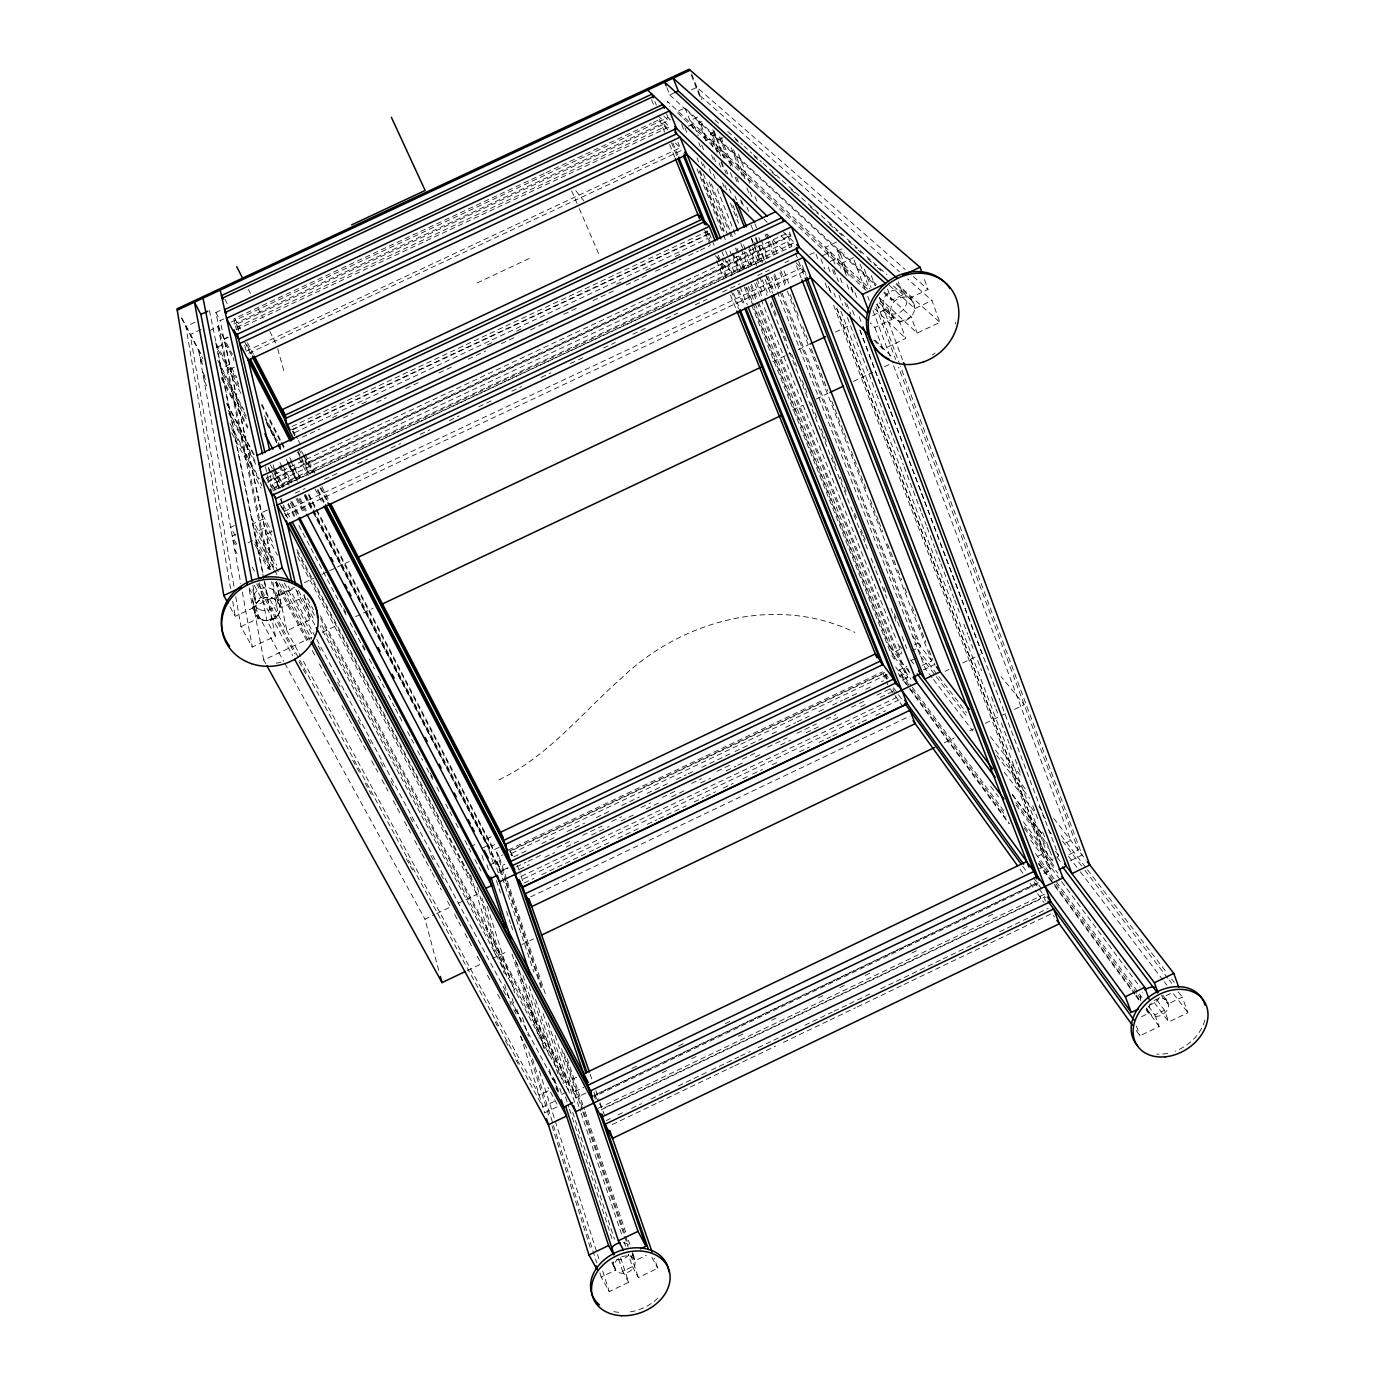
<?xml version="1.0" encoding="UTF-8"?>
<svg xmlns="http://www.w3.org/2000/svg" width="1385" height="1385" viewBox="0 0 1385 1385"><rect width="100%" height="100%" fill="white"/><g stroke="black" fill="none" stroke-linecap="round" stroke-linejoin="round"><path stroke-width="0.75" stroke-dasharray="5 3.75" d="M1170.429 993.564L1165.01 996.179L1167.867 1004.021L1182.288 997.079L1187.897 1012.695L1168.75 1021.94L1153.272 1001.182M620.584 1257.684L628.669 1282.268L609.261 1291.634L601.194 1277.057L615.806 1270.01L613.157 1261.804M632.322 1255.104L635.299 1260.61L646.276 1255.329M1141.396 1016.78L1148.615 1013.301L1146.434 1007.432M628.669 1282.268L622.696 1271.326L632.426 1266.634L628.323 1254.36M1148.442 1006.22L1154.865 1014.893L1164.473 1010.254L1168.75 1021.94M632.426 1266.634L638.381 1277.593L657.788 1268.227L654.222 1258.03M1136.202 1030.527L1139.994 1035.79L1159.158 1026.562L1154.865 1014.893M548.096 1090.93L539.18 1095.206L301.843 658.36M576.61 1077.27L565.928 1082.395L320.645 623.233M1037.33 856.449L1044.377 853.073L836.782 308.578M1065.515 842.946L1070.795 840.418L893.36 365.138M561.635 1094.514L568.802 1091.068L320.073 625.864M554.364 1101.369L542.816 1106.892L299.281 659.243M585.855 1093.059L576.212 1097.682L574.256 1091.83L583.864 1087.225M1039.685 868.689L1047.285 865.036L1050.99 870.022L1043.355 873.675M1068.839 854.701L1078.344 850.148L898.536 367.198M632.01 1068.354L637.827 1065.567M678.667 1045.987L684.484 1043.182M725.324 1023.619L731.159 1020.814M544.669 1112.813L558.19 1106.321L547.941 1087.346M1070.709 860.552L1082.152 855.064L900.492 366.523M1035.322 883.699L594.875 1094.929L598.545 1101.889M593.317 1095.985L1038.283 882.591M1037.902 883.786L594.182 1096.608L596.97 1101.871M662.272 1072.752L668.124 1069.93M691.53 1058.711L697.382 1055.889M738.361 1036.24L744.212 1033.435M771.514 1020.33L777.383 1017.525M818.345 997.875L824.196 995.071M839.812 987.574L845.664 984.77M865.175 975.404L871.026 972.599M911.988 952.949L917.839 950.145M962.714 928.625L968.565 925.803M988.076 916.455L993.928 913.65M598.233 1108.312L1045.208 893.879M606.301 1120.534L610.196 1118.664M617.97 1114.925L623.821 1112.12M631.612 1108.381L641.342 1103.707M651.071 1099.032L662.757 1093.423M664.696 1092.488L670.548 1089.683M678.338 1085.944L691.963 1079.417M693.902 1078.482L709.484 1071.003M711.423 1070.068L725.065 1063.524M727.004 1062.589L738.69 1056.98M740.629 1056.045L750.358 1051.371M758.149 1047.631L771.774 1041.104M773.73 1040.17L785.416 1034.56M787.355 1033.625L797.085 1028.951M804.875 1025.212L818.5 1018.667M820.457 1017.733L832.143 1012.123M834.082 1011.189L847.707 1004.662M849.663 1003.727L873.017 992.508M880.808 988.769L894.433 982.225M896.389 981.29L941.159 959.805M943.116 958.87L987.886 937.368M999.572 931.776L1048.237 908.404M612.239 1124.568L656.992 1103.083M658.931 1102.148L732.855 1066.658M734.812 1065.723L775.652 1046.108M783.443 1042.368L828.178 1020.901M830.134 1019.966L855.428 1007.83M857.367 1006.895L902.12 985.41M904.059 984.475L1051.908 913.494L1054.383 916.939M508.295 850.061L882.557 671.846M509.213 851.169L884.53 672.435M506.65 879.077L499.085 856.64L502.842 854.857M511.948 855.947L510.338 851.29L883.318 673.664L887.196 679.031L881.345 681.818M911.157 660.42L916.714 657.754M511.671 853.298L887.11 674.512M489.494 865.123L496.973 861.557L505.317 881.172M908.508 686.614L903.401 679.671L899.471 669.873L906.898 666.341M526.144 850.979L512.485 857.488L510.857 854.32M541.76 843.552L555.42 837.042M567.123 831.467L584.695 823.106M596.398 817.514L610.058 811.021M621.778 805.429L639.333 797.067M647.141 793.363L668.609 783.131M676.417 779.409L686.181 774.769M688.137 773.834L693.989 771.047M701.797 767.325L733.011 752.453M734.968 751.518L762.287 738.517M772.051 733.86L777.903 731.072M785.71 727.35L795.475 722.71M797.414 721.775L809.134 716.201M818.881 711.561L824.733 708.774M832.541 705.052L842.305 700.394M844.261 699.477L857.921 692.967M865.729 689.245L871.581 686.458M508.191 867.616L500.47 871.286L499.033 866.993L504.798 864.257M899.367 676.313L905.097 673.577L907.816 677.248L902.068 679.983M922.237 665.406L931.776 660.87L786.264 288.53M923.103 669.959L934.581 664.488L932.226 658.464M498.946 872.36L507.481 868.291M902.206 680.243L909.997 676.538M516.293 866.923L526.04 862.284M527.997 861.349L541.639 854.857M557.22 847.43L570.862 840.92M582.566 835.345L602.042 826.066M611.789 821.426L621.536 816.786M641.03 807.49L650.777 802.85M662.463 797.293L678.061 789.865M691.704 783.356L701.433 778.716M717.032 771.289L730.674 764.78M742.36 759.222L756.002 752.713M767.706 747.138L787.199 737.859M796.929 733.219L816.423 723.94M826.17 719.3L835.917 714.643M851.498 707.216L865.14 700.723M876.844 695.149L890.486 688.657M519.479 869.295L529.226 864.655M544.824 857.211L554.571 852.571M566.275 846.997L579.917 840.505M591.62 834.93L609.158 826.568M620.861 820.993L634.503 814.484M646.206 808.909L659.849 802.417M671.552 796.842L685.194 790.333M700.793 782.906L710.54 778.266M726.138 770.822L735.885 766.182M737.824 765.247L743.676 762.477M755.379 756.902L761.231 754.115M780.724 744.818L790.471 740.179M806.07 732.752L819.712 726.242M833.355 719.733L841.162 716.028M860.656 706.731L866.508 703.944M880.15 697.451L895.749 690.007M438.733 970.331L424.97 919.155L434.7 914.515M436.656 913.598L450.281 907.088M458.089 903.384L463.923 900.596M465.879 899.661L479.504 893.169M945.124 671.292L949.019 669.44M962.662 662.93L980.199 654.586M521.193 876.393L896.407 697.573L892.425 687.722M523.374 878.973L901.133 698.923M524.171 883.007L533.935 878.367M541.743 874.645L594.477 849.507M596.433 848.572L610.092 842.063M617.918 838.323L639.385 828.091M647.21 824.369L656.975 819.712M658.931 818.777L686.267 805.741M694.075 802.019L703.84 797.362M705.796 796.444L715.56 791.787M723.368 788.065L733.132 783.408M742.897 778.751L750.722 775.029M752.661 774.094L762.442 769.437M772.207 764.78L780.015 761.058M799.543 751.761L809.307 747.104M819.072 742.447L830.792 736.855M832.749 735.937L838.6 733.132M850.321 727.558L860.085 722.901M862.041 721.966L867.893 719.179M875.718 715.456L885.482 710.799M530.611 896.909L909.755 716.114M467.351 970.539L480.976 964.029M492.662 958.455L508.243 951.01M521.868 944.501L533.554 938.926M944.38 742.81L954.109 738.17M969.69 730.726L973.586 728.874M985.254 723.299L998.897 716.789M1000.836 715.855L1006.67 713.067M1014.461 709.345L1024.207 704.705L1001.13 676.711M470.381 846.65L476.042 843.95M491.104 836.782L485.46 839.466L494.272 866.092M481.824 848.364L487.503 845.664L315.399 515.93M899.817 649.392L894.191 652.075L754.687 302.501M499.067 847.378L493.372 850.096L491.987 845.923L497.665 843.223M914.273 644.908L918.013 643.125L773.765 275.546M746.619 287.249L894.225 656.732L901.67 653.183L897.722 643.263L901.687 648.509M911.33 651.106L920.731 646.622L780.95 290.157M235.779 596.779L240.973 626.609L252.312 647.072L275.407 636.165L264.241 581.284M304.059 594.684L310.032 619.805L286.955 630.712L276.498 582.064M873.814 340.121L882.972 349.21L905.738 338.459L899.713 322.116L877.709 301.393M879.267 297.671L917.112 333.093L939.844 322.359L931.984 300.458L907.66 278.991M265.816 663.813L263.721 660.039L312.543 636.979M322.289 632.356L337.923 624.981M355.495 616.671L373.05 608.379M792.809 410.029L802.573 405.424M816.232 398.967L827.953 393.427M853.333 381.446L872.844 372.219M884.565 366.679L894.329 362.074M302.415 437.175L308.266 434.423M310.223 433.505L319.97 428.917M343.376 417.924L353.123 413.336M376.53 402.325L386.294 397.737M405.788 388.579L419.447 382.156M438.941 372.998L452.601 366.575M468.199 359.234L485.754 350.994M501.37 343.653L515.012 337.23M530.611 329.89L548.166 321.649M563.782 314.308L577.424 307.885M593.022 300.562L614.49 290.469M626.193 284.981L647.643 274.888M655.451 271.218L669.094 264.795M671.05 263.877L680.797 259.307M688.605 255.636L698.352 251.049M700.308 250.131L710.055 245.543M266.595 478.033L787.701 232.922L790.887 235.987L267.53 482.188M304.942 460.772L306.726 464.217L725.688 267.132L722.07 258.129M274.472 487.26L794.453 242.6M272.447 489.286L763.377 258.302L764.589 259.532L272.828 490.931M295.265 493.147L305.012 488.541M324.523 479.366L338.182 472.926M357.694 463.75L367.458 459.162M390.864 448.134L400.629 443.546M420.14 434.353L429.887 429.766M449.398 420.59L459.162 415.985M478.673 406.809L492.333 400.369M511.844 391.193L521.608 386.605M541.12 377.412L550.866 372.825M570.378 363.632L585.994 356.291M603.548 348.033L615.252 342.51M632.824 334.252L648.422 326.895M665.995 318.637L677.698 313.131M695.253 304.856L706.956 299.35M722.572 292.01L740.127 283.735M757.699 275.476L769.402 269.954M785.018 262.613L788.913 260.778M234.394 525.556L230.637 527.321L235.796 536.809M267.236 510.078L261.609 512.727L271.789 531.788M809.706 254.719L815.263 252.105M836.54 242.081L825.443 247.309L830.03 259.428M821.859 255.965L830.394 251.949L834.982 264.068M236.108 534.108L232.195 535.943L237.354 545.43M284.254 511.446L801.24 268.015M846.339 275.39L837.198 251.083L842.963 248.365M285.275 515.705L804.46 271.218M837.198 251.083L840.556 254.217L844.434 252.382M830.204 261.453L837.094 258.216L840.903 268.309M248.019 542.868L255.688 539.25L272.118 569.702M271.997 531.58L266.249 534.281L277.467 555.247M853.541 257.645L842.201 262.994L846.754 275.113M249.058 587.984L255.706 600.138L267.357 594.65L264.777 582.012M883.699 292.806L891.611 300.147L903.089 294.728L898.363 281.778M263.721 660.039L253.628 606.578L294.624 587.24M304.388 582.635L314.135 578.03M321.961 574.342L327.812 571.572M329.768 570.655L335.62 567.902M337.576 566.967L349.28 561.444M772.865 361.589L790.437 353.296M798.245 349.609L808.009 345.003M835.328 332.123L850.944 324.748M230.031 606.872L235.26 616.308L252.728 608.067L249.144 589.04M297.048 590.858L298.987 599.238L281.588 607.444L275.996 597.091L293.43 588.867M872.637 315.572L887.923 308.353L891.975 319.346L874.835 327.431L870.213 322.93M896.476 284.6L910.828 297.55L928.019 289.448L923.656 277.329M240.973 626.609L258.389 618.402L252.33 586.669M889.412 285.414L914.844 308.561L931.984 300.458M275.407 636.165L267.011 620.809L278.593 615.338L271.512 581.613M899.713 322.116L911.122 316.732L917.112 333.093M666.86 87.636L669.786 94.942L674.876 92.57M195.06 322.22L185.884 326.514L230.551 588.608M270.196 569.685L215.852 312.473L221.358 309.911M691.444 89.852L696.897 87.307L905.236 269.521M201.171 329.474L190.161 334.633L233.927 586.115M273.451 569.477L220.094 320.627L223.764 318.896M544.115 173.558L233.892 318.827L236.316 329.266M546.071 172.64L651.417 123.3M653.374 122.399L661.182 118.729M209.395 330.669L217.93 326.67L224.266 338.806L273.33 567.261M876.341 284.618L685.004 107.943L676.555 111.908L868.291 292.512M231.105 322.186L668.037 117.552L670.288 119.716L231.762 325.094M238.809 330.686L236.333 324.332L663.969 124.044L667.605 129.809M236.991 327.189L666.15 126.173M236.229 329.82L671.188 126.07M224.266 338.806L228.04 337.022M697.521 117.084L690.042 120.599L869.797 288.824M228.196 337.299L224.405 339.083L232.403 354.421M688.328 126.139L693.4 123.75L698.196 135.817M240.886 393.392L216.77 347.41L225.339 343.411L232.334 356.828M705.917 140.889L698.784 122.832L702.42 121.118M698.784 122.832L701.07 124.944L704.723 123.248M246.132 351.201L680.173 147.745L677.957 142.222M717.517 151.675L710.401 133.583L714.089 131.852M248.798 353.279L682.441 149.995M710.401 133.583L712.773 135.782L716.478 134.051M706.16 140.56L709.622 138.933L712.79 146.966M722.901 137.738L713.206 142.274L717.17 152.333M234.325 367.163L230.793 368.825L238.809 384.13M477.098 282.955L529.208 258.51M292.01 426.493L707.389 231.312M291.646 429.731L707.891 234.134L709.847 238.964M292.858 429.644L709.674 233.753M332.504 417.629L338.39 414.877M361.883 403.831L367.752 401.061M487.226 344.917L493.095 342.147M516.605 331.102L522.474 328.349M616.481 284.167L622.367 281.397M645.86 270.352L651.729 267.599M675.239 256.554L681.108 253.784M498.964 779.807C547.646 756.764 581.769 713.05 621.484 678.113C682.078 619.839 777.002 594.494 854.891 632.426M913.373 276.636L928.019 289.448M700.221 95.807L899.558 271.841M714.902 119.941L718.555 123.213M727.766 131.506L732.578 135.834M734.188 137.288L742.221 144.525M743.832 145.962L751.865 153.198M753.475 154.635L761.508 161.872M763.1 163.309L780.776 179.219M782.386 180.656L800.063 196.566M801.673 198.02L886.816 274.645M896.459 283.319L939.844 322.359M735.262 139.296L738.465 142.17M754.409 156.557L757.612 159.431M771.982 172.381L776.76 176.691M791.129 189.641L795.925 193.952M810.277 206.902L818.258 214.104M829.442 224.18L837.423 231.364M839.016 232.801L842.201 235.675M848.59 241.44L856.571 248.625M858.163 250.062L861.349 252.953M867.737 258.701L875.718 265.903M877.311 267.34L882.106 271.65M903.972 293.17A12.638 11.253 -47.5 0 1 897.238 313.512A12.638 11.253 -47.5 0 1 883.734 299.472A12.638 11.253 -47.5 0 1 903.972 293.17L911.745 300.199A12.742 11.322 -47.3 0 1 904.942 320.697A12.742 11.322 -47.3 0 1 891.334 306.552A12.742 11.322 -47.3 0 1 911.745 300.199M893.533 286.054L903.089 294.728M884.253 291.906L911.122 316.732M669.786 94.942L875.77 285.483M867.426 289.119L667.258 101.174L669.284 106.264M880.046 300.961L887.923 308.353M886.036 310.967L893.637 318.135M876.289 304.475L891.975 319.346M874.61 308.751L905.738 338.459M663.813 116.098L669.976 122.088M783.356 231.866L795.059 243.206M657.962 115.596L670.271 127.61M764.087 219.263L767.169 222.275M781.001 235.796L793.311 247.811M875.026 340.052L893.238 358.126M675.447 143.053L680.173 147.745M766.996 233.996L783.789 250.685M795.994 262.804L807.074 273.797M704.515 230.481L707.891 234.134M710.02 240.955L707.752 238.497L294.382 432.778L297.359 438.526M715.335 255.706L718.746 259.48M722.208 263.288L725.688 267.132M575.831 190.68L583.795 200.808M912.646 636.165L935.065 665.129M990.448 736.664L1020.797 775.825M1053.76 818.414L1086.013 860.05M917.839 649.409L937.558 675.014M938.874 676.728L966.488 712.582M995.417 750.151L1026.96 791.129M1038.802 806.503L1042.732 811.627M1061.135 835.536L1086.117 867.98M1087.433 869.693L1166.326 972.131M1171.572 978.97L1174.203 982.381M920.436 655.988L934.91 674.841M936.225 676.555L967.803 717.69M996.75 755.414L1029.644 798.262M1042.801 815.401L1045.433 818.829M1062.537 841.11L1083.607 868.534M1084.922 870.247L1167.815 978.225M1169.13 979.939L1171.762 983.367M1178.341 991.937L1182.288 997.079M932.14 677.698L925.578 669.111L771.532 277.208M933.455 679.412L972.807 730.951M1004.281 772.189L1035.755 813.41M1048.878 830.602L1051.492 834.03M1068.545 856.363L1079.036 870.109M1080.352 871.823L1162.985 980.061M1164.3 981.775L1166.914 985.22M1173.476 993.807L1187.897 1012.695M910.603 659.883L914.515 665.06M1012.366 794.401L1043.684 835.796M1055.422 851.325L1059.335 856.484M1012.383 794.903L1043.667 836.263M1162.621 995.019L1167.486 1001.459A10.647 8.154 -33.9 0 1 1158.102 1016.209A10.647 8.154 -33.9 0 1 1150.294 1004.437A10.647 8.154 -33.9 0 1 1167.486 1001.459M1015.846 802.521L1045.727 842.132M1057.413 857.627L1061.325 862.803M1161.357 995.417L1167.867 1004.021M1015.932 804.91L1049.692 849.749M1023.394 821.876L1054.452 863.357M1156.717 999.883L1164.473 1010.254M890.261 646.812L910.932 674.478M1024.606 826.603L1055.612 868.101M1024.294 828.299L1057.828 873.242M894.225 656.732L910.966 679.221M990.76 786.455L998.481 796.842M1030.665 840.089L1060.269 879.873M1061.568 881.604L1140.08 987.107M891.75 655.624L894.381 659.173L745.857 287.578M899.471 669.873L911.018 685.471M912.317 687.22L1005.995 813.774M1035.513 853.645L1138.176 992.353M1139.457 994.084L1142.036 997.546M895.662 666.999L911.053 687.826M912.334 689.574L1005.943 816.284M1039.287 861.401L1054.678 882.228M1055.959 883.976L1136.739 993.322M1138.02 995.053L1140.582 998.533M909.789 688.345L1009.544 823.625M1038.958 863.53L1053.015 882.609M1054.297 884.34L1134.869 993.599M1136.15 995.33L1139.976 1000.541M1146.191 1008.436L1159.158 1026.562M898.311 673.595L908.577 687.531M909.858 689.263L1008.695 823.417M1038.213 863.478L1053.621 884.392M1054.903 886.123L1134.488 994.136M1135.769 995.884L1139.63 1001.113M1146.053 1009.821L1148.615 1013.301M885.725 674.08L888.252 677.577M1033.574 877.83L1041.399 888.616M893.446 687.67L897.255 692.915M898.519 694.681L902.328 699.927M1022.684 866.214L1026.475 871.477M1034.076 881.968L1045.485 897.722M889.845 688.484L893.637 693.747M894.9 695.495L902.483 706.021M1019.983 869.157L1023.757 874.42M1030.076 883.197L1036.395 891.957M1037.659 893.706L1043.978 902.483M253.628 606.578L283.752 661.511M284.791 663.415L424.97 919.155M252.728 608.067L258.389 618.402M611.789 1262.67L615.806 1270.01M232.992 540.323L237.129 547.906M256.727 583.933L294.918 654.066M299.039 661.649L307.297 676.815M352.708 760.226L360.966 775.392M365.086 782.975L371.284 794.349M406.376 858.787L409.475 864.482M410.497 866.369L412.557 870.161M495.12 1021.818L498.219 1027.514M505.438 1040.776L508.537 1046.454M515.774 1059.733L519.894 1067.316M234.602 549.187L238.739 556.787M254.269 585.284L292.599 655.572M252.312 567.209L254.373 571.001M261.678 584.21L300.805 656.473M258.008 583.379L298.242 657.356M276.879 574.498L254.355 532.654L264.829 527.72L274.005 544.859M282.003 584.02L311.712 639.178M279.285 583.033L310.067 640.147M254.996 541.899L270.369 570.395M276.515 581.787L308.284 640.684M254.84 544.322L268.153 569.01M275.321 582.306L308.128 643.055M312.231 650.656L315.295 656.351M319.398 663.934L335.793 694.318M341.939 705.709L348.085 717.101M349.124 719.005L358.334 736.093M359.373 737.997L366.54 751.276M371.665 760.78L377.811 772.172M381.914 779.755L388.06 791.147M393.184 800.651L400.352 813.93M404.455 821.53L410.601 832.922M414.704 840.522L420.85 851.913M421.888 853.801L431.099 870.888M432.137 872.792L435.202 878.488M436.223 880.393L441.348 889.88M447.494 901.271L450.575 906.967M454.678 914.567L460.824 925.959M464.927 933.542L473.116 948.742M477.219 956.325L481.322 963.925M487.468 975.317L491.571 982.917M497.717 994.309L500.799 1000.005M520.258 1036.084L528.464 1051.267M295.853 589.543L315.261 625.76M298.987 599.238L310.032 619.805M651.885 1257.234L657.788 1268.227M251.291 517.592L276.861 565.167M288.097 586.115L315.711 637.498M316.732 639.403L557.012 1086.671M278.195 571.607L252.589 523.997L262.977 519.098L272.152 536.255M284.341 583.033L311.989 634.451M318.135 645.877L321.216 651.608M337.594 682.078L341.697 689.695M358.074 720.165L361.156 725.878M368.323 739.209L371.388 744.922M380.615 762.062L383.68 767.775M390.847 781.105L393.929 786.818M410.306 817.306L414.409 824.923M430.787 855.393L433.869 861.106M441.036 874.437L444.1 880.15M503.499 990.621L506.581 996.334M513.748 1009.665L516.813 1015.378M555.731 1087.744L558.813 1093.457M307.418 598.476L313.512 609.902M303.748 595.36L314.966 616.342M298.468 590.564L314.776 621.034M320.42 615.892L574.256 1091.83M320.524 618.541L576.212 1097.682M200.444 359.875L204.495 367.527M228.802 413.423L256.138 465.048M202.643 371.942L205.672 377.672M229.979 423.498L259.359 478.881M296.84 549.516L441.694 822.552M445.745 830.186L467.005 870.299M468.026 872.204L471.056 877.934M203.197 375.023L206.227 380.736M231.537 428.415L261.886 485.633M297.325 552.373L473.428 884.184M204.322 381.239L207.352 386.969M231.693 432.778L261.124 488.161M297.636 556.891L476.163 892.927M275.269 489.788L272.274 484.109L787.217 241.856L789.519 247.811M280.255 499.241L282.246 503.015M283.25 504.936L291.317 520.206M599.463 1103.637L602.233 1108.848L1040.983 898.328L1038.871 892.84M182.041 318.308L201.137 354.404M227.244 403.797L254.373 455.094M266.422 477.894L271.443 487.399M281.432 506.096L288.288 519.063M181.296 317.84L202.903 358.698M226.551 403.416L254.719 456.686M280.341 505.127L286.401 516.605M199.907 356.914L202.937 362.645M228.179 410.324L256.45 463.733M217.809 360.429L243.898 410.081M275.026 469.29L284.064 486.481M292.096 501.751L299.125 515.116M219.401 365.311L246.184 416.141M273.78 468.701L283.388 486.914M290.885 501.249L298.952 516.553M246.132 418.859L221.964 372.963L221.029 368.341L229.806 364.22L236.818 377.62M270.283 464.754L272.291 468.58M273.295 470.502L282.367 487.71M290.417 503.015L297.463 516.397M221.773 377.274L247.967 426.978M271.131 470.952L280.185 488.161M288.253 503.447L295.299 516.83M343.636 608.604L346.666 614.334M362.783 644.925L365.796 650.656M430.25 773.02L433.28 778.751M221.375 378.399L247.534 428.052M268.673 468.147L279.735 489.147M287.786 504.417L294.832 517.782M298.848 525.417L346.146 615.165M350.18 622.8L365.276 651.435M369.293 659.087L374.331 668.626M378.347 676.261L384.389 687.722M388.406 695.357L394.448 706.817M395.452 708.722L403.502 723.991M407.536 731.626L413.578 743.087M417.595 750.722L422.633 760.278M426.649 767.913L432.691 779.374M436.708 787.009L439.738 792.739M445.78 804.183L451.804 815.644M455.838 823.279L458.851 829.009M464.893 840.47L470.935 851.931M474.951 859.566L480.993 871.009M282.904 465.672L291.923 482.898M299.939 498.202L306.951 511.602M279.926 462.607L290.954 483.677M298.97 498.981L305.981 512.381M238.982 387.125L215.887 343.065L216.77 347.41M280.134 465.672L289.171 482.915M297.204 498.236L304.233 511.654M279.043 466.174L289.101 485.321M296.13 498.738L303.159 512.138M261.817 404.056L280.757 440.395M281.744 442.317L284.739 448.048M289.725 457.621L300.683 478.656M308.647 493.96L315.624 507.36M316.611 509.265L491.987 845.923M261.557 405.199L280.532 441.642M281.536 443.564L284.531 449.311M290.538 460.824L299.524 478.067M308.509 495.328L315.503 508.762M316.507 510.667L493.372 850.096M264.414 415.76L277.416 440.69M278.42 442.611L282.419 450.281M288.409 461.776L297.411 479.037M305.427 494.376L490.411 848.97L498.583 873.519M265.176 418.911L277.173 441.884M278.16 443.806L281.172 449.536M286.158 459.11L298.156 482.101M305.15 495.501L312.144 508.901M313.148 510.823L499.033 866.993M266.353 422.009L277.364 443.096M278.368 445.001L281.363 450.748M287.37 462.261L297.377 481.426M304.388 494.843L311.383 508.26M266.803 423.758L276.792 442.888M277.796 444.793L280.791 450.541M288.773 465.827L296.771 481.132M304.752 496.436L311.746 509.819M312.75 511.74L500.47 871.286M299.177 458.331L308.128 475.592M315.087 489.009L323.051 504.348M215.852 312.473L220.094 320.627M499.085 856.64L495.813 850.338L506.131 881.016M298.364 440.447L301.324 446.212M224.941 299.195L227.763 304.648M234.775 318.221L240.349 329.024M247.396 342.614L253.351 354.144M293.049 430.96L295.04 434.803M304.96 454.003L314.897 473.203M321.839 486.654L328.782 500.089M510.338 851.29L513.108 856.657M292.46 431.289L294.849 435.929M236.333 324.332L239.034 329.561M246.755 344.484L251.706 354.058M304.215 455.561L313.131 472.804M321.06 488.126L328.003 501.526M301.514 451.094L303.228 454.401M244.47 341.628L251.429 355.079M303.09 454.903L312.041 472.198M319.987 487.555L327.933 502.911M298.675 448.653L301.359 453.847M297.948 451.198L299.939 455.024M300.926 456.946L309.876 474.207M317.823 489.546L324.782 502.963M297.619 452.151L309.53 475.124M317.477 490.446L324.436 503.846M248.417 289.586L250.373 293.395M258.147 308.63L263.011 318.152M269.815 331.482L275.65 342.909M571.659 190.801L578.48 206.694M579.328 208.685L598.943 254.373M651.487 99.564L653.772 105.243M659.468 119.335L664.765 132.441M669.63 144.473L675.291 158.513M705.259 232.715L710.176 244.487M716.599 260.795L723.888 278.852M730.362 294.901L736.041 308.942M883.318 673.664L887.837 684.865M666.549 113.83L668.037 117.552M722.07 252.001L723.68 256.017M724.494 258.025L731.73 276.065M737.374 290.088L743.814 306.137M672.885 142.915L677.75 154.964M709.276 233.199L714.123 245.249M718.278 255.117L727.056 277.346M733.531 293.395L739.192 307.435M654.88 101.486L656.351 105.156M663.969 124.044L666.168 129.48M671.517 142.742L677.161 156.747M707.008 230.776L710.245 238.791M717.499 256.796L726.381 278.8M731.228 290.815L738.482 308.82M885.205 674.08L887.196 679.031M699.304 171.082L723.385 231.347M732.215 253.438L739.434 271.512M697.036 168.831L722.676 232.94M723.489 234.948L725.896 240.955M729.895 250.962L738.707 273.001M744.316 287.024L750.722 303.055M751.536 305.064L890.953 653.616M725.636 250.841L735.279 274.905M740.109 286.937L747.346 304.994M727.471 262.146L733.098 276.169M738.724 290.192L744.368 304.215M703.424 163.967L705.017 167.966M711.405 184.015L729.774 230.118M730.57 232.126L732.959 238.151M736.958 248.175L744.94 268.223M751.328 284.254L757.716 300.303M758.513 302.311L907.816 677.248M701.122 161.751L702.732 165.767M709.12 181.833L728.32 229.997M729.133 232.005L731.522 238.03M735.522 248.053L744.316 270.144M750.722 286.193L756.314 300.251M757.128 302.259L905.097 673.577M684.934 127.714L688.155 135.765M696.967 157.855L698.577 161.872M703.372 173.921L729.029 238.22M736.249 256.294L741.858 270.352M748.281 286.435L753.89 300.493M681.61 124.546L684.831 132.579M700.066 170.753L724.147 231.001M732.977 253.109L740.196 271.183M743.503 244.816L752.263 266.924M757.058 278.974L763.429 295.04M701.745 145.01L704.134 151.034M713.362 174.025L715.301 179.15M740.802 243.414L750.376 267.53M756.452 282.592L762.027 296.667M685.004 107.943L693.227 128.632M698.819 142.707L700.412 146.723M709.207 168.849L712.409 176.882M717.188 188.949L735.573 235.19M741.165 249.248L748.35 267.34M754.738 283.423L760.33 297.498M761.127 299.506L896.926 641.255M907.677 668.297L910.793 676.157M721.481 161.733L726.242 173.8M734.95 195.908L736.543 199.925M751.588 238.133L753.18 242.15M753.977 244.158L761.092 262.25M766.649 276.325L772.986 292.408M721.135 162.391L724.303 170.424M751.259 238.791L759.967 260.917M765.524 274.992L772.657 293.083M719.144 163.049L720.737 167.066M729.462 189.174L731.038 193.207M752.47 247.465L758.807 263.548M765.161 279.632L770.718 293.707M701.07 124.944L707.423 141.045M713.794 157.128L716.183 163.17M724.926 185.296L727.315 191.338M732.89 205.413L737.651 217.48M748.783 245.647L756.747 265.764M762.304 279.839L767.879 293.932M771.064 301.982L777.418 318.065M781.4 328.124L787.753 344.224M791.735 354.283L796.513 366.35M802.071 380.425L806.849 392.492M810.831 402.55L813.999 410.601M814.795 412.609L817.185 418.651M821.166 428.709L827.52 444.793M831.502 454.851L833.095 458.885M833.891 460.893L836.28 466.935M840.245 476.994L843.43 485.027M844.227 487.053L846.616 493.077M854.562 513.194L856.951 519.236M860.933 529.295L862.526 533.312M863.322 535.32L865.712 541.362M883.994 587.621L886.383 593.663M894.329 613.78L896.718 619.822M897.515 621.83L899.904 627.855M711.474 154.93L713.864 160.954M722.589 183.01L724.182 187.027M730.536 203.076L738.465 223.141M748.783 249.231L755.137 265.279M759.898 277.312L767.048 295.369M770.233 303.402L864.69 542.141M865.486 544.149L867.876 550.174M871.044 558.19L875.008 568.231M875.805 570.239L886.919 598.32M890.884 608.344L897.238 624.393M901.999 636.442L906.76 648.474M720.944 137.098L732.786 167.308M736.733 177.367L739.884 185.434M754.894 223.695L756.47 227.729M761.213 239.813L768.329 257.939M774.63 274.04L780.17 288.149M719.386 136.959L731.211 167.083M735.141 177.124L738.292 185.157M746.965 207.248L748.541 211.264M758.79 237.389L767.463 259.48M691.669 74.011L701.71 99.564M714.002 130.831L724.632 157.907M730.466 172.709L732.994 179.15M741.512 200.842L743.884 206.867M750.999 224.959L752.782 229.477M755.743 237.025L765.438 261.696M691.409 75.275L700.914 99.408M712.773 129.584L723.836 157.734M740.456 199.977L742.031 203.993M755.483 238.185L757.855 244.21M758.634 246.236L763.377 258.302M712.773 135.782L720.667 155.864M726.207 169.922L727.8 173.939M754.669 242.219L762.581 262.302M768.121 276.359L773.661 290.417M733.6 149.805L745.39 179.963M750.099 192.03L752.453 198.055M766.58 234.238L774.423 254.355M780.707 270.439L786.992 286.522M790.125 294.555L799.543 318.689M802.694 326.721L805.049 332.764M805.828 334.772L808.182 340.797M811.316 348.847L827.815 391.072M831.727 401.113L843.517 431.272M844.296 433.28L848.226 443.338M851.359 451.389L853.714 457.414M854.493 459.422L867.062 491.588M870.195 499.639L872.55 505.663M873.346 507.672L878.055 519.739M878.834 521.747L882.764 531.805M887.473 543.872L896.891 567.988M897.67 569.997L901.6 580.055M904.734 588.088L907.106 594.13M911.815 606.197L915.727 616.238M918.878 624.289L921.233 630.313M922.012 632.322L925.942 642.38M929.075 650.413L931.43 656.455M731.211 147.658L742.221 175.826M746.93 187.91L750.081 195.96M765.022 234.186L773.678 256.329M779.963 272.43L785.468 286.522M738.499 154.237L750.272 184.447M754.981 196.531L757.335 202.574M772.259 240.834L776.968 252.918M784.031 271.044L788.74 283.129M796.444 265.73L801.101 277.796M789.415 232.178L790.887 235.987M802.296 265.574L806.018 275.251M795.457 253.039L804.356 276.082M1045.415 901.064L1043.996 897.393L600.761 1110.06L602.804 1115.929M820.907 258.787L824.75 268.88M833.978 293.118L835.519 297.152M840.885 311.279L1049.882 860.431L1058.746 856.19L860.172 330.755M829.182 288.167L831.485 294.226M836.886 308.37L1050.99 870.022M816.025 254.13L819.106 262.18M828.334 286.383L831.398 294.451M825.131 282.99L828.213 291.075M833.614 305.219L1047.285 865.036M833.839 269.521L838.427 281.622M846.841 303.834L850.667 313.928M832.558 269.902L835.622 277.987M844.798 302.224L847.862 310.309M828.282 267.115L830.584 273.174M839.016 295.369L842.842 305.444M847.43 317.563L861.989 355.893M862.751 357.901L875.77 392.215M876.549 394.223L889.568 428.519M890.33 430.545L903.349 464.841M904.111 466.866L912.542 489.061M913.304 491.069L920.973 511.238M921.735 513.264L926.34 525.365M927.102 527.391L934.754 547.56M935.516 549.585L940.121 561.687M940.882 563.712L948.552 583.881M949.314 585.89L953.901 598.008M954.663 600.017L959.268 612.135M963.856 624.237L967.7 634.313M968.461 636.338L973.049 648.44M977.654 660.541L981.48 670.634M991.435 696.863L995.261 706.956M996.04 708.964L997.564 713.015M1001.39 723.091L1009.059 743.278M1009.821 745.286L1011.344 749.32M1015.188 759.413L1021.316 775.548M1032.794 805.81L1038.923 821.963M1042.749 832.039L1045.813 840.124M1046.593 842.132L1052.721 858.267M846.979 284.462L849.265 290.521M859.167 316.784L861.453 322.843M840.314 278.212L842.617 284.271M852.537 310.552L854.822 316.611M859.86 330.08L982.138 653.651M840.556 254.217L848.936 276.481M855.012 292.668L857.298 298.745M851.325 287.249L854.372 295.334M850.909 287.526L853.956 295.628M854.112 259.982L864.673 288.288M867.702 296.373L869.209 300.424M872.983 310.534L890.347 357.053M874.835 327.431L882.972 349.21M1136.358 1026.095L1139.994 1035.79M864.309 269.227L871.096 287.474M877.138 303.679L899.748 364.497M860.137 264.12L869.191 288.444M875.995 306.691L895.628 359.425M871.252 275.476L875.008 285.604M879.51 297.758L903.557 362.593M887.543 289.05L891.611 300.147M910.828 297.55L914.844 308.561M517.401 865.504L520.379 874.056M521.089 876.082L523.565 883.18M590.149 1074.206L592.278 1080.335M595.844 1090.549L599.411 1100.763M600.12 1102.806L604.933 1116.639M593.94 1092.246L596.087 1098.409M507.343 881.12L545.863 995.382M567.192 1058.625L584.401 1109.627M585.093 1111.67L625.674 1232.061M628.426 1240.216L629.811 1244.301M632.547 1252.456L635.299 1260.61M632.391 1253.737L634.953 1261.354A10.838 8.327 -21.5 0 1 621.38 1273.231A10.838 8.327 -21.5 0 1 617.675 1259.259A10.838 8.327 -21.5 0 1 635.005 1261.354M506.823 883.059L542.591 989.409M563.903 1052.825L583.172 1110.095M583.864 1112.138L628.565 1245.08M505.992 883.215L540.981 987.418M561.548 1048.722L582.133 1110.026M582.825 1112.068L628.097 1246.933M630.833 1255.104L638.381 1277.593M496.973 861.557L533.917 972.028M555.125 1035.461L580.436 1111.151M581.129 1113.194L621.484 1233.897M624.22 1242.085L625.587 1246.171M548.235 1022.822L575.45 1104.641M543.11 1013.526L569.564 1093.371M496.436 880.652L498.462 886.798M499.137 888.858L500.487 892.961M506.546 911.399L510.598 923.691M511.273 925.734L512.623 929.837M535.562 999.503L563.228 1083.52M572.68 1112.207L614.507 1239.246M529.174 986.172L558.103 1074.379M565.513 1096.955L568.871 1107.204M569.547 1109.264L611.928 1238.502M618.645 1259.017L622.696 1271.326M486.914 864.846L488.922 871.009M523.028 975.611L549.776 1057.673M559.817 1088.437L562.483 1096.643M481.928 855.376L483.919 861.539M516.588 962.159L544.582 1048.393M554.589 1079.192L558.588 1091.518M515.359 960.203L543.959 1048.428M553.273 1077.149L557.93 1091.518M612.689 1262.116L614.542 1267.846M512.052 954.161L539.302 1038.473M549.274 1069.341L552.598 1079.625M487.278 906.361L514.683 992.889M522.509 1017.611L528.377 1036.153M539.457 1071.176L596.866 1252.49M597.506 1254.55L598.822 1258.671M602.735 1271.032L609.261 1291.634M481.928 897.982L506.546 976.269M516.917 1009.232L521.452 1023.653M532.481 1058.677L596.641 1262.635M599.895 1272.936L601.194 1277.057M477.254 887.508L504.33 973.811M512.052 998.481L517.211 1014.911M528.81 1051.908L549.429 1117.66M552.009 1125.884L590.685 1249.183M470.571 875.008L495.657 955.546M504.677 984.458L511.1 1005.112M520.76 1036.084L544.565 1112.484M277.744 348.882L284.514 373.327M305.392 459.353L306.726 464.217M244.73 345.28L246.27 351.773M273.174 464.841L274.663 471.125M275.165 473.22L278.645 487.884M281.138 498.358L284.635 513.004M268.378 467.386L269.833 473.67M270.317 475.765L272.758 486.222M265.418 466.641L269.279 483.486M233.199 357.624L233.857 360.637M276.169 582.133L281.588 607.444M277.571 595.688L279.683 605.539M272.88 582.341L275.996 597.091M217.93 326.67L268.846 568.975M209.447 310.413L263.063 573.598M215.748 342.787L263.808 579.172M259.428 582.687L267.011 620.809M252.866 585.318L255.706 600.138M252.745 600.38L255.048 612.482M198.713 350.769L240.817 583.587M242.358 592.053L252.312 647.072M232.715 601.384L235.26 616.308M628.859 1254.775A10.647 8.206 -21.5 0 1 616.36 1259.606M623.319 1242.709A10.647 8.206 -21.5 0 1 628.461 1244.821M657.91 1298.057A40.373 30.92 -21.6 0 1 629.448 1311.993M618.731 1312.322A40.373 30.92 -21.6 0 1 613.105 1311.439M281.017 662.168A48.302 43.368 -10.3 0 1 276.204 663.19M1159.297 997.39A10.561 8.12 -33.9 0 1 1149.342 1004.887M1140.738 1000.611A10.561 8.12 -33.9 0 1 1142.625 992.093M1204.846 1020.104A40.061 30.557 -33.9 0 1 1175.294 1051.146M1167.676 1053.379A40.061 30.557 -33.9 0 1 1156.735 1054.141M955.667 322.186A48.077 42.589 -47.1 0 1 955.234 323.986M935.135 353.019A48.077 42.589 -47.1 0 1 932.434 354.854M788.065 236.437L268.655 480.768L273.711 490.325L791.943 246.478L788.065 236.437M259.843 609.608A12.69 11.444 -9.9 0 0 277.987 597.87A12.69 11.444 -9.9 0 0 258.251 589.837A12.69 11.444 -9.9 0 0 259.843 609.608M261.661 619.718A12.932 11.651 -10.1 0 0 280.151 607.755A12.932 11.651 -10.1 0 0 260.034 599.584A12.932 11.651 -10.1 0 0 261.661 619.718M261.782 619.58A12.811 11.53 -10.1 0 0 280.099 607.721A12.811 11.53 -10.1 0 0 260.19 599.653A12.811 11.53 -10.1 0 0 261.782 619.58"/><path stroke-width="1.5" d="M595.844 1265.613L597.125 1269.733L588.954 1254.966L608.586 1245.531L561.254 1099.725M623.423 1250.066L618.385 1240.804L638 1231.352L500.522 832.298L875.337 653.928L1125.364 996.715L1131.251 1012.435L1138.487 1008.955M1125.364 996.715L1144.737 987.384L1149.1 999.226M1064.511 863.824L1154.415 982.727L1173.787 973.395L1178.756 987.245M640.476 1248.854L645.964 1246.206L600.086 1113.661M583.743 1073.86L1026.752 861.522M587.707 1085.373L1033.972 871.425M589.716 1091.207L1037.625 876.428M572.68 1102.789L563.643 1107.117L312.733 641.082M1059.092 869.52L1066.225 866.11L862.976 326.877M510.58 861.505L893.654 679.031M512.052 865.781L896.337 682.701M485.875 888.304L491.71 885.517L298.468 518.319M905.773 704.688L522.803 887.248L519.479 880.825M266.855 665.7L442.04 982.623L465.395 971.456M541.345 935.204L934.633 747.467M503.344 840.522L880.496 660.991M504.781 844.66L883.093 664.54L739.988 309.444M380.875 604.691L781.088 415.569M829.909 392.509L843.569 386.051M257.125 455.44L775.583 211.749M259.843 467.663L785.001 220.717M287.318 524.344L810.987 277.692M227.936 603.098L223.764 595.533L241.302 587.275M260.795 578.082L282.228 567.971L220.232 290.088M647.661 90.094L862.457 294.382L885.5 283.51L664.679 82.148L666.133 85.801M902.76 275.373L920.038 267.236L921.492 271.27M357.088 557.774L761.161 367.112M809.948 344.086L825.564 336.728M252.053 581.094L200.877 314.412L207.733 311.209M674.876 92.57L678.269 90.977L888.737 281.726M225.236 312.508L665.025 106.61M687.029 154.549L248.296 360.256L239.64 343.567L680.07 137.184L720.806 238.809M283.994 415.69L282.384 409.544L698.005 214.346L702.489 219.124L283.994 415.69L285.725 419.049M293.707 439.097L286.47 425.108L709.328 226.43L715.179 240.973M351.617 224.889L425.143 190.489L391.401 117.309M177.245 310.205L690.163 70.219M222.067 298.346L654.066 96.188M920.038 267.236L689.038 69.25L177.02 308.803L223.764 595.533M897.013 278.091L673.179 78.166L678.269 90.977M674.616 126.572L767.273 216.285M796.6 244.695L867.633 313.477M674.876 132.129L762.546 217.757M796.392 250.823L867.131 319.935M684.606 152.142L754.79 221.877M809.723 276.446L869.243 335.568M709.328 226.43L704.74 221.548L284.825 418.807L286.47 425.108M936.381 666.826L969.344 709.414M1087.294 861.712L1173.787 973.395M918.567 670.842L992.837 769.056M917.251 673.872L995.157 777.331M1062.659 866.975L1157.444 992.837M1003.935 798.955L913.009 677.265L920.661 673.612L771.514 295.715M1062.07 876.74L1144.737 987.384M904.717 700.239L1023.671 864.188M1047.441 896.943L1131.251 1012.435M904.855 703.424L1021.42 864.465M1048.012 901.237L1134.177 1020.26M913.027 720.65L1017.456 865.642M1056.859 920.367L1132.411 1025.281M608.586 1245.531L613.642 1254.775M294.659 659.364L548.391 1124.758L566.552 1116.05L311.088 642.051M316.282 627.665L575.623 1111.705L1062.953 877.934L849.403 314.343M282.228 567.971L289.361 581.267M638 1231.352L645.964 1246.206M292.339 522.11L588.383 1082.655M260.847 467.178L258.926 463.559L781.832 217.705L783.304 221.513M290.296 522.889L591.447 1092.453M289.309 523.357L592.538 1096.522M273.105 493.926L275.667 498.738L798.349 252.728L796.392 247.673M299.489 517.505L489.58 878.973L497.319 875.303L530.213 974.607M330.998 557.549L333.006 561.375M345.021 584.349L347.029 588.175M349.037 592.001L351.046 595.827M378.088 647.505L380.096 651.348M392.128 674.305L394.119 678.131M425.178 737.478L427.186 741.304M439.218 764.278L441.209 768.104M454.245 792.982L456.236 796.808M468.269 819.781L470.277 823.608M472.268 827.434L474.276 831.277M484.3 850.407L488.299 858.059M264.881 433.903L272.897 449.207M306.985 514.302L499.483 881.812L917.147 682.805L765.022 299.056M200.877 314.412L194.437 302.155L247.153 584.505M248.434 360.55L290.209 441.071M324.038 506.269L521.747 887.352L907.158 703.615L748.142 307.003M282.384 409.544L285.05 414.704M254.338 356.066L286.106 417.508M330.773 503.932L503.326 837.735M223.279 299.108L221.462 295.576L651.919 94.145L653.391 97.816M252.693 355.98L286.383 421.092M328.989 503.447L506.321 846.252M252.416 357.001L290.175 429.956M327.933 502.911L507.741 850.407M226.448 313.218L224.595 309.634L662.792 104.498L664.298 108.22M250.252 359.165L291.993 439.686M325.769 504.867L514.753 869.538M249.975 360.238L291.664 440.655M325.423 505.767L516.224 873.831M234.273 330.738L238.601 339.1L676.642 133.843L674.547 128.632M236.748 266.734L242.583 278.16M675.291 158.513L699.581 218.674M736.837 310.95L876.861 657.685M683.394 155.778L717.24 239.969M744.628 308.145L895.679 684.052M678.546 156.972L706.16 225.028M677.957 158.738L704.584 224.353M739.296 310.811L882.089 664.956M684.052 154.012L717.828 238.116M745.978 308.214L897.688 686.06M720.408 186.56L737.928 230.758M736.976 202.608L746.498 226.725M773.453 295.092L924.851 679.135L940.225 671.794L790.298 287.162M733.427 199.232L744.524 227.365M801.88 279.805L1028.899 867.079M806.797 277.26L1039.062 880.15M805.135 278.108L1036.846 878.869M871.096 339.827L1071.921 873.623L1089.856 865.019L903.557 362.593M862.457 294.382L869.226 312.456M1154.415 982.727L1158.033 992.595M528.914 898.553L589.439 1072.163M609.746 1130.402L652.093 1251.901M522.37 886.002L586.859 1071.834M601.731 1114.717L648.509 1249.495M519.063 879.596L586.028 1073.081M573.632 1105.663L618.385 1240.804M490.931 877.155L510.978 938.701M565.824 1106.892L613.988 1254.585M488.593 875.909L505.248 927.24M546.521 1118.786L588.954 1254.966M440.378 976.477L442.04 982.623M247.759 358.04L269.677 450.194M286.505 520.899L302.553 588.4M237.285 333.456L264.985 452.739M275.182 496.678L295.594 584.574M234.013 329.647L262.509 453.986M270.56 489.113L291.975 582.548M203.041 298.121L258.856 578.999M610.768 1249.391A10.647 8.206 -21.5 0 1 620.203 1242.795M599.445 1304.878A40.373 30.92 -21.6 0 1 615.061 1252.836A40.373 30.92 -21.6 0 1 668.851 1271.742M229.546 646.085A48.302 43.368 -10.3 0 1 254.684 579.432A48.302 43.368 -10.3 0 1 317.546 617.468M1144.841 989.894A10.561 8.12 -33.9 0 1 1154.865 987.384M1137.622 1045.727A40.061 30.557 -33.9 0 1 1153.653 993.703A40.061 30.557 -33.9 0 1 1204.985 1005.112M889.308 359.217A48.077 42.589 -47.1 0 1 879.008 289.811A48.077 42.589 -47.1 0 1 949.937 288.409M1050.765 901.531L601.315 1117.228L277.139 505.127L803.213 257.489L1050.765 901.531M1053.639 908.975L605.055 1124.291L612.516 1138.366L1059.317 923.795L1053.639 908.975M909.858 710.332L525.088 893.792L531.719 906.604L915.208 723.68L909.858 710.332M791.441 226.828L261.696 475.973L272.014 495.449L799.301 247.309L791.441 226.828M669.509 110.887L226.534 318.308L235.277 335.187L676.555 128.441L669.509 110.887M621.38 1315.698A40.442 30.937 -21.6 0 0 668.574 1268.85A40.442 30.937 -21.6 0 0 602.51 1265.526A40.442 30.937 -21.6 0 0 621.38 1315.698M251.377 663.623A48.406 43.437 -10.4 0 0 317.754 615.459A48.406 43.437 -10.4 0 0 240.592 589.144A48.406 43.437 -10.4 0 0 251.377 663.623M1165.183 1056.824A40.148 30.574 -33.8 0 0 1205.348 1003.277A40.148 30.574 -33.8 0 0 1141.171 1009.423A40.148 30.574 -33.8 0 0 1165.183 1056.824M923.38 361.952A48.181 42.658 -47 0 0 946.907 284.133A48.181 42.658 -47 0 0 870.317 310.552A48.181 42.658 -47 0 0 923.38 361.952"/></g></svg>
